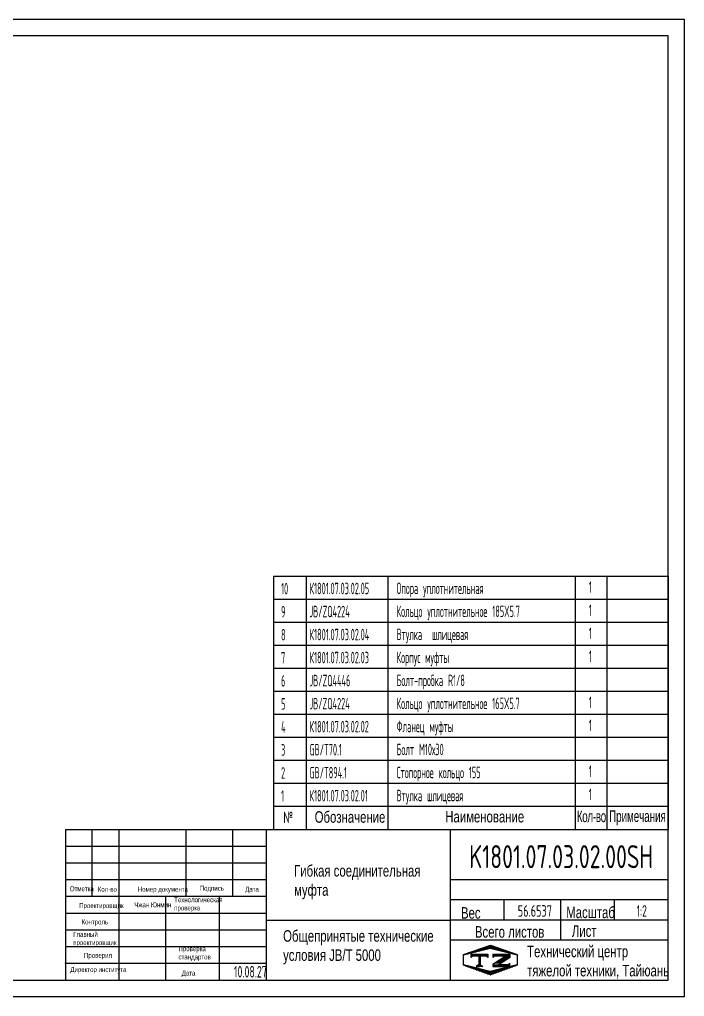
# Model space of a CAD drawing. Header units: millimetres. Extents: x 0 to 840, y 0 to 594.
# Drawn here: x 436 to 840, y 0 to 594 of the extents above; entities that cross this region are included whole.
import ezdxf
from ezdxf.enums import TextEntityAlignment as Align

# ---------------------------------------------------------------- set-up
doc = ezdxf.new("R2010")
doc.units = ezdxf.units.MM
doc.header["$LTSCALE"] = 20
for name, color, linetype in [('01', 7, 'Continuous'), ('02', 1, 'Continuous'), ('11', 3, 'Continuous'), ('THICK', 7, 'Continuous')]:
    doc.layers.add(name, color=color, linetype=linetype)
doc.styles.add('HZLIB', font='TXT.shx', dxfattribs={"width": 0.5, "height": 7})
doc.styles.get("Standard").update_dxf_attribs({"font": 'isocp', "width": 0.707, "bigfont": 'intecad.shx'})

# ---------------------------------------------------------------- blocks, each defined once
blk = doc.blocks.new('*U83')
at = {"layer": '01'}
for points in [[(415, 292), (25, 292)], [(415, 5), (415, 292)], [(25, 5), (415, 5)]]:
    blk.add_lwpolyline(points, dxfattribs=at)
at = {"layer": '02'}
for points in [[(420, 297), (0, 297)], [(420, 0), (420, 297)], [(0, 0), (420, 0)]]:
    blk.add_lwpolyline(points, dxfattribs=at)
blk = doc.blocks.new('*X99')
at = {"color": 0}
for p, q in [((127.06, 7.8), (132.06, 7.8)), ((127.06, 7.5), (132.06, 7.5)), ((127.06, 7.2), (127.32, 7.2)), ((128.77, 6), (130.57, 6)), ((129.23, 6.3), (131.04, 6.3)), ((129.7, 6.6), (131.51, 6.6)), ((130.16, 6.9), (131.98, 6.9)), ((130.62, 7.2), (132.06, 7.2)), ((127.84, 5.4), (129.64, 5.4)), ((128.3, 5.7), (130.1, 5.7))]:
    blk.add_line(p, q, dxfattribs=at)
blk = doc.blocks.new('*X100')
at = {"color": 0}
for p, q in [((127.06, 4.8), (132.06, 4.8)), ((127.06, 4.5), (132.06, 4.5)), ((131.84, 5.1), (132.06, 5.1))]:
    blk.add_line(p, q, dxfattribs=at)
blk = doc.blocks.new('*X98')
at = {"color": 0}
for p, q in [((122.34, 4.5), (123.72, 4.5)), ((122.82, 4.8), (123.24, 4.8))]:
    blk.add_line(p, q, dxfattribs=at)
blk = doc.blocks.new('*X97')
at = {"color": 0}
for p, q in [((120.53, 7.8), (125.53, 7.8)), ((120.53, 7.5), (125.53, 7.5)), ((120.53, 7.2), (120.79, 7.2)), ((125.27, 7.2), (125.53, 7.2))]:
    blk.add_line(p, q, dxfattribs=at)
blk = doc.blocks.new('*X96')
at = {"color": 0}
for p, q in [((121.52, 9), (123.12, 9)), ((122.38, 9.3), (124.32, 9.3)), ((123.24, 9.6), (125.52, 9.6)), ((124.1, 9.9), (128.52, 9.9)), ((124.97, 10.2), (127.67, 10.2)), ((125.83, 10.5), (126.82, 10.5)), ((127.02, 9.6), (129.37, 9.6)), ((128.22, 9.3), (130.22, 9.3)), ((129.42, 9), (131.07, 9)), ((118.22, 7.8), (118.32, 7.8)), ((118.22, 7.5), (118.27, 7.5)), ((118.22, 7.2), (118.27, 7.2)), ((118.22, 6.9), (118.27, 6.9)), ((118.22, 6.6), (118.27, 6.6)), ((118.22, 6.3), (118.27, 6.3)), ((118.22, 6), (118.27, 6)), ((118.94, 8.1), (119.52, 8.1)), ((119.8, 8.4), (120.72, 8.4)), ((120.66, 8.7), (121.92, 8.7)), ((130.62, 8.7), (131.92, 8.7)), ((131.82, 8.4), (132.77, 8.4)), ((133.02, 8.1), (133.62, 8.1)), ((134.22, 7.8), (134.32, 7.8)), ((134.27, 7.5), (134.32, 7.5)), ((134.27, 7.2), (134.32, 7.2)), ((134.27, 6.9), (134.32, 6.9)), ((134.27, 6.6), (134.32, 6.6)), ((134.27, 6.3), (134.32, 6.3)), ((134.27, 6), (134.32, 6)), ((118.22, 5.7), (118.27, 5.7)), ((118.22, 5.4), (118.27, 5.4)), ((118.22, 5.1), (118.27, 5.1)), ((118.22, 4.8), (118.27, 4.8)), ((118.79, 4.5), (119.42, 4.5)), ((119.61, 4.2), (120.62, 4.2)), ((120.43, 3.9), (121.82, 3.9)), ((121.26, 3.6), (123.02, 3.6)), ((122.08, 3.3), (124.22, 3.3)), ((122.91, 3), (125.42, 3)), ((127.12, 3), (129.7, 3)), ((128.32, 3.3), (130.51, 3.3)), ((129.52, 3.6), (131.32, 3.6)), ((130.72, 3.9), (132.14, 3.9)), ((131.92, 4.2), (132.95, 4.2)), ((133.12, 4.5), (133.76, 4.5)), ((134.27, 5.7), (134.32, 5.7)), ((134.27, 5.4), (134.32, 5.4)), ((134.27, 5.1), (134.32, 5.1)), ((134.27, 4.8), (134.32, 4.8)), ((123.73, 2.7), (128.89, 2.7)), ((124.55, 2.4), (128.07, 2.4)), ((125.38, 2.1), (127.26, 2.1)), ((126.2, 1.8), (126.45, 1.8))]:
    blk.add_line(p, q, dxfattribs=at)

msp = doc.modelspace()

# ---------------------------------------------------------------- linework, layer by layer
for p, q in [((590, 255.609), (590, 101.6091)), ((590, 255.609), (830, 255.609)), ((610, 255.609), (610, 101.6091)), ((659.5103, 255.609), (659.5103, 101.6091)), ((773.4975, 255.609), (773.4975, 101.6091)), ((792.8657, 255.609), (792.8657, 101.6091)), ((830, 255.609), (830, 101.6091)), ((590, 241.609), (830, 241.609)), ((590, 227.609), (830, 227.609)), ((590, 213.609), (830, 213.609)), ((590, 199.609), (830, 199.609)), ((590, 185.609), (830, 185.609)), ((590, 171.609), (830, 171.609)), ((590, 157.609), (830, 157.609)), ((590, 143.6091), (830, 143.6091)), ((590, 129.6091), (830, 129.6091)), ((590, 115.6091), (830, 115.6091)), ((590, 101.6091), (830, 101.6091))]:
    msp.add_line(p, q)
at = {"layer": 'THICK'}
for p, q in [((463.5638, 101.6091), (463.5638, 10)), ((463.5638, 101.6091), (830, 101.6091)), ((479.8446, 101.5649), (479.8446, 101.6091)), ((479.8498, 60.8939), (479.8498, 101.6091)), ((496.1359, 10), (496.1359, 101.6091)), ((536.851, 60.8939), (536.851, 101.6091)), ((565.3516, 60.8939), (565.3516, 101.6091)), ((585.7092, 10), (585.7092, 101.6091)), ((697.6758, 10), (697.6758, 101.6091)), ((830, 10), (830, 101.6091)), ((463.5638, 71.0727), (585.7092, 71.0727)), ((697.6758, 71.0727), (830, 71.0727)), ((463.5638, 60.8939), (585.7092, 60.8939)), ((524.6365, 10), (524.6365, 60.8939)), ((557.2086, 10), (557.2086, 60.8939)), ((697.6758, 58.8582), (830, 58.8582)), ((730.2479, 46.6436), (730.2479, 58.8582)), ((764.8558, 34.4291), (764.8558, 58.8582)), ((797.4279, 46.6436), (797.4279, 58.8582)), ((585.7092, 46.4672), (697.6758, 46.4672)), ((697.6758, 46.6436), (830, 46.6436)), ((697.6758, 34.4291), (830, 34.4291)), ((463.5638, 10), (830, 10))]:
    msp.add_line(p, q, dxfattribs=at)
at = {"layer": 'THICK', "color": 3}
for p, q in [((463.5638, 91.4303), (585.7092, 91.4303)), ((463.5638, 81.2515), (585.7092, 81.2515)), ((463.5638, 50.7151), (585.7092, 50.7151)), ((463.5638, 40.5364), (585.7092, 40.5364)), ((463.5638, 30.3576), (585.7092, 30.3576)), ((705.5177, 25.4841), (722.0176, 31.231)), ((722.0176, 31.231), (738.3032, 25.4841)), ((705.5177, 19.0842), (705.5177, 25.4841)), ((705.6248, 25.3547), (721.9109, 29.4262)), ((705.6248, 19.2474), (705.6248, 25.3547)), ((710.2236, 23.6382), (710.2236, 25.6739)), ((710.2236, 25.6739), (720.4024, 25.6739)), ((711.2415, 24.6561), (710.2236, 23.6382)), ((719.3845, 24.6561), (711.2415, 24.6561)), ((714.8675, 24.6658), (714.8675, 19.0821)), ((715.3128, 24.6658), (715.3128, 19.0821)), ((715.8218, 24.6658), (715.8218, 19.0821)), ((720.4024, 23.6382), (719.3845, 24.6561)), ((720.4024, 25.6739), (720.4024, 23.6382)), ((721.9109, 29.4262), (738.1969, 25.3547)), ((723.5193, 25.6739), (723.5193, 23.6382)), ((723.5193, 25.6739), (733.698, 25.6739)), ((723.5193, 23.6382), (724.5371, 24.6561)), ((731.5348, 24.6561), (723.5193, 19.4699)), ((724.5371, 24.6561), (731.5348, 24.6561)), ((733.698, 25.6739), (733.698, 23.6382)), ((738.1969, 25.3547), (738.1969, 19.2474)), ((738.3032, 25.4841), (738.3032, 19.0842)), ((463.5638, 20.1788), (585.7092, 20.1788)), ((722.0176, 13.0761), (705.5177, 19.0842)), ((721.9109, 15.1759), (705.6248, 19.2474)), ((715.3128, 19.5474), (713.3407, 18.3066)), ((713.3407, 18.3066), (715.3128, 18.3066)), ((715.3128, 19.5474), (717.2849, 18.3066)), ((717.2849, 18.3066), (715.3128, 18.3066)), ((738.1969, 19.2474), (721.9109, 15.1759)), ((738.3032, 19.0842), (722.0176, 13.0761)), ((723.5193, 19.4699), (723.5193, 18.3066)), ((723.5193, 18.3066), (733.6978, 18.3066)), ((728.483, 20.3202), (726.9273, 19.3245)), ((732.6799, 19.3245), (726.9273, 19.3245)), ((733.6978, 23.6576), (728.483, 20.3202)), ((733.6978, 20.3424), (732.6799, 19.3245)), ((733.6978, 18.3066), (733.6978, 20.3424))]:
    msp.add_line(p, q, dxfattribs=at)
for p in [(463.5638, 20.1788), (463.5638, 10)]:
    msp.add_point(p, dxfattribs=at)

# ---------------------------------------------------------------- block references
at = {"layer": '01', "xscale": 2, "yscale": 2, "zscale": 2}
msp.add_blockref('*U83', (0, 0), dxfattribs=at)
at = {"layer": 'THICK', "color": 3, "xscale": 2.035756800000335, "yscale": 2.035756800000001, "zscale": 2.035756800000001}
for name in ['*X96', '*X97', '*X99', '*X98', '*X100']:
    msp.add_blockref(name, (464.8513, 9.5026), dxfattribs=at)

# ---------------------------------------------------------------- texts
at = {"style": 'HZLIB', "width": 0.5}
for s, p in [('10', (594.6667, 244.409)), ('К1801.07.03.02.05', (611.9702, 244.5694)), ('Опора уплотнительная', (664.9256, 244.6877)), ('1', (781.8201, 245.3443)), ('Кольцо уплотнительное 185X5.7', (664.9256, 230.6877)), ('1', (781.8201, 231.3443)), ('9', (594.6667, 230.409)), ('JB/ZQ4224', (611.9702, 230.5694)), ('8', (594.6667, 216.409)), ('К1801.07.03.02.04', (611.9702, 216.5694)), ('Втулка  шлицевая', (664.9256, 216.6877)), ('1', (781.8201, 217.3444)), ('7', (594.6667, 202.409)), ('К1801.07.03.02.03', (611.9702, 202.5694)), ('Корпус муфты', (664.9256, 202.6877)), ('1', (781.8201, 203.3444)), ('6', (594.6667, 188.409)), ('JB/ZQ4446', (611.9702, 188.5694)), ('Болт-пробка R1/8', (664.9256, 188.6877)), ('5', (594.6667, 174.409)), ('JB/ZQ4224', (611.9702, 174.5694)), ('Кольцо уплотнительное 165X5.7', (664.9256, 174.6877)), ('1', (781.8201, 175.3444)), ('4', (594.6667, 160.409)), ('К1801.07.03.02.02', (611.9702, 160.5694)), ('Фланец муфты', (664.9256, 160.6877)), ('1', (781.8201, 161.3444)), ('3', (594.6667, 146.4091)), ('GB/T70.1', (611.9702, 146.5694)), ('Болт M10х30', (664.9256, 146.6877)), ('2', (594.6667, 132.4091)), ('GB/T894.1', (611.9702, 132.5694)), ('Стопорное кольцо 155', (664.9256, 132.6877)), ('1', (781.8201, 133.3444)), ('1', (594.6667, 118.4091)), ('К1801.07.03.02.01', (611.9702, 118.5694)), ('Втулка шлицевая', (664.9256, 118.6877)), ('1', (781.8201, 119.3444))]:
    msp.add_text(s, height=7, dxfattribs=at).set_placement(p)
at = {"layer": '01', "attachment_point": 1}
for s, insert, char_height in [('{\\fArial|b0|i0|c204|p34;Обозначение}', (615.0983, 112.6175), 7), ('{\\fArial|b0|i0|c204|p34;\\W0.607;\\T0.95;Кол-во}', (774.5173, 112.9845), 7), ('{\\fArial|b0|i0|c204|p34;\\W0.607;Примечания}', (794.1998, 113.0983), 7), ('{\\fArial|b0|i0|c204|p34;Наименование}', (694.5281, 112.8192), 7), ('{\\fArial|b0|i0|c204|p34;\\C3;Гибкая соединительная\\Pмуфта}', (602.5884, 79.8963), 7), ('{\\fArial|b0|i0|c204|p34;Отметка}', (466.1818, 66.9778), 3), ('{\\fArial|b0|i0|c204|p34;Кол-во}', (483.1929, 66.6706), 3), ('{\\fArial|b0|i0|c204|p34;Номер документа}', (507.5533, 66.6706), 3), ('{\\fArial|b0|i0|c204|p34;Подпись}', (545.1747, 67.3215), 3), ('{\\fArial|b0|i0|c204|p34;Дата}', (572.8615, 66.6706), 3), ('{\\fArial|b0|i0|c204|p34;Проектировщик}', (471.8863, 56.7445), 3), ('{\\fArial|b0|i0|c204|p34;\\C3;Чжан Юнмин}', (505.4361, 57.2326), 3), ('{\\fArial|b0|i0|c204|p34;Вес}', (704.0966, 54.2989), 7), ('{\\fArial|b0|i0|c204|p34;Масштаб}', (768.1018, 54.6243), 7), ('{\\fArial|b0|i0|c204|p34;Контроль}', (473.3521, 46.8184), 3), ('{\\fArial|b0|i0|c204|p34;Всего листов}', (712.5655, 42.7456), 7), ('{\\fArial|b0|i0|c204|p34;Лист}', (771.522, 43.2337), 7), ('{\\fArial|b0|i0|c204|p34;Главный\\Pпроектировщик}', (468.2645, 39.225), 3), ('{\\fArial|b0|i0|c204|p34;Общепринятые технические\\Pусловия \\fArial|b0|i0|c0|p34;JB/T 5000}', (595.9118, 40.2973), 7), ('{\\fArial|b0|i0|c204|p34;Проверка\\Pстандартов}', (532.2902, 30.529), 3), ('{\\fArial|b0|i0|c204|p34;Технический центр\\Pтяжелой техники, Тайюань}', (744.3238, 30.8668), 7), ('{\\fArial|b0|i0|c204|p34;Проверил}', (474.8178, 26.478), 3), ('{\\fArial|b0|i0|c204|p34;Директор института}', (466.5259, 17.8537), 3), ('{\\fArial|b0|i0|c204|p34;Дата}', (534.2629, 15.7383), 3)]:
    msp.add_mtext(s, dxfattribs=dict(at, insert=insert, char_height=char_height))
for s, insert, char_height, width in [('{\\Fisocp,intecad|c204;№}', (596.0304, 112.3716), 7, 0.23223), ('{\\fArial|b0|i0|c204|p34;Технологическая\\Pпроверка}', (529.6559, 60.2891), 3, 1.494229)]:
    msp.add_mtext(s, dxfattribs=dict(at, insert=insert, char_height=char_height, width=width))
at = {"layer": '11'}
for s, height, width, p, p2 in [('K1801.07.03.02.00SH', 14, 0.697742, (709.0516, 78), (820.9484, 78)), ('56.6537', 7, 0.682621, (738.6071, 48.5), (759.3929, 48.5)), ('1:2', 7, 0.63179, (810.882, 48.5), (817.118, 48.5)), ('10.08.27', 7, 0.642055, (566, 11.5), (586, 11.5))]:
    msp.add_text(s, height=height, dxfattribs=dict(at, width=width)).set_placement(p, p2, align=Align.FIT)

doc.saveas('drawing.dxf')
